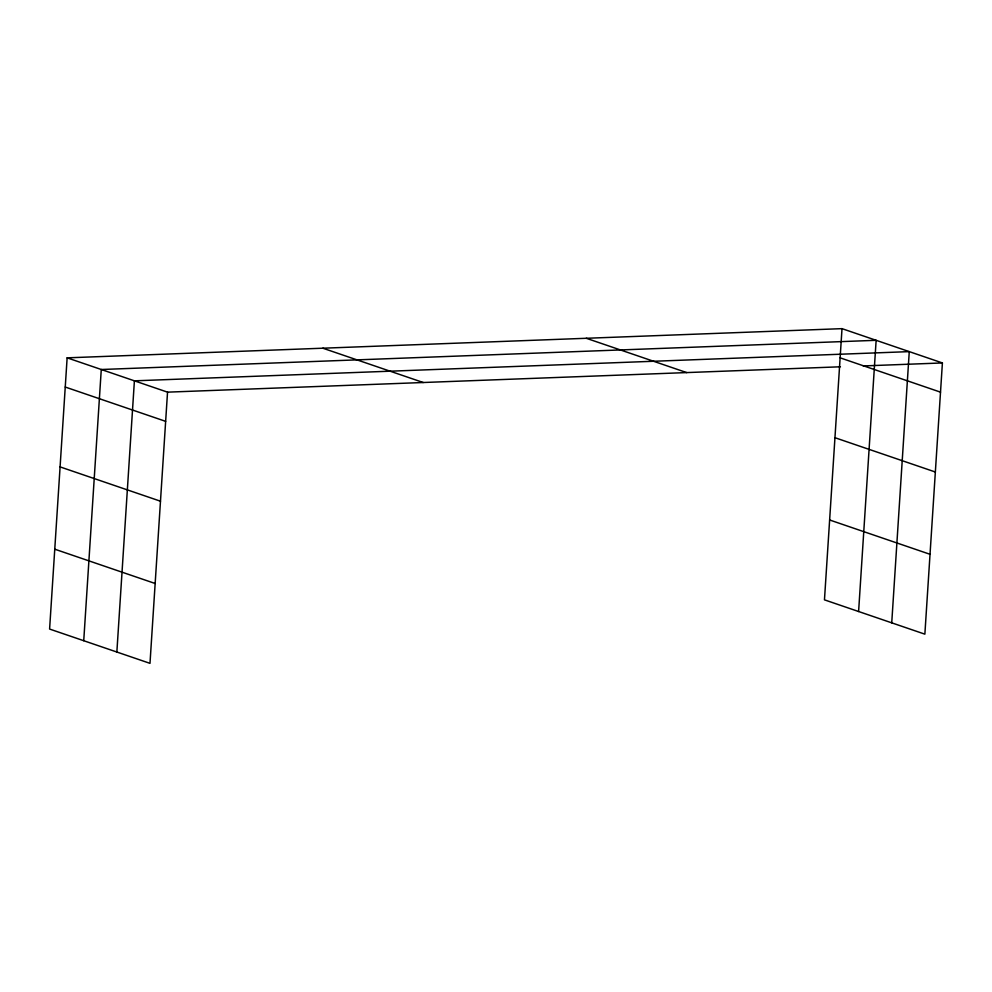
<?xml version="1.0" encoding="UTF-8"?>
<svg xmlns="http://www.w3.org/2000/svg" width="992" height="992" viewBox="0 0 992 992"><rect width="100%" height="100%" fill="white"/><g stroke="black" fill="none" stroke-linecap="round" stroke-linejoin="round"><path stroke-width="1.49" d="M67.134 357.839L49.6 629.052L149.99 663.35L167.536 392.15L67.134 357.839L842.01 328.65L942.4 362.948L924.866 634.161L824.464 599.85L842.01 328.65M83.737 640.708L101.271 369.508L876.134 340.306L858.601 611.518M116.858 652.029L134.404 380.829L909.267 351.627L891.734 622.84M167.536 392.15L840.422 366.792M863.251 365.936L942.4 362.948M840.125 357.839L940.515 392.15M586.297 338.284L686.687 372.583M834.954 437.708L935.344 472.006M829.634 519.982L930.025 554.292M322.846 348.204L423.237 382.515M65.249 387.041L165.639 421.34M60.09 466.897L160.481 501.208M54.758 549.184L155.161 583.494"/></g></svg>
